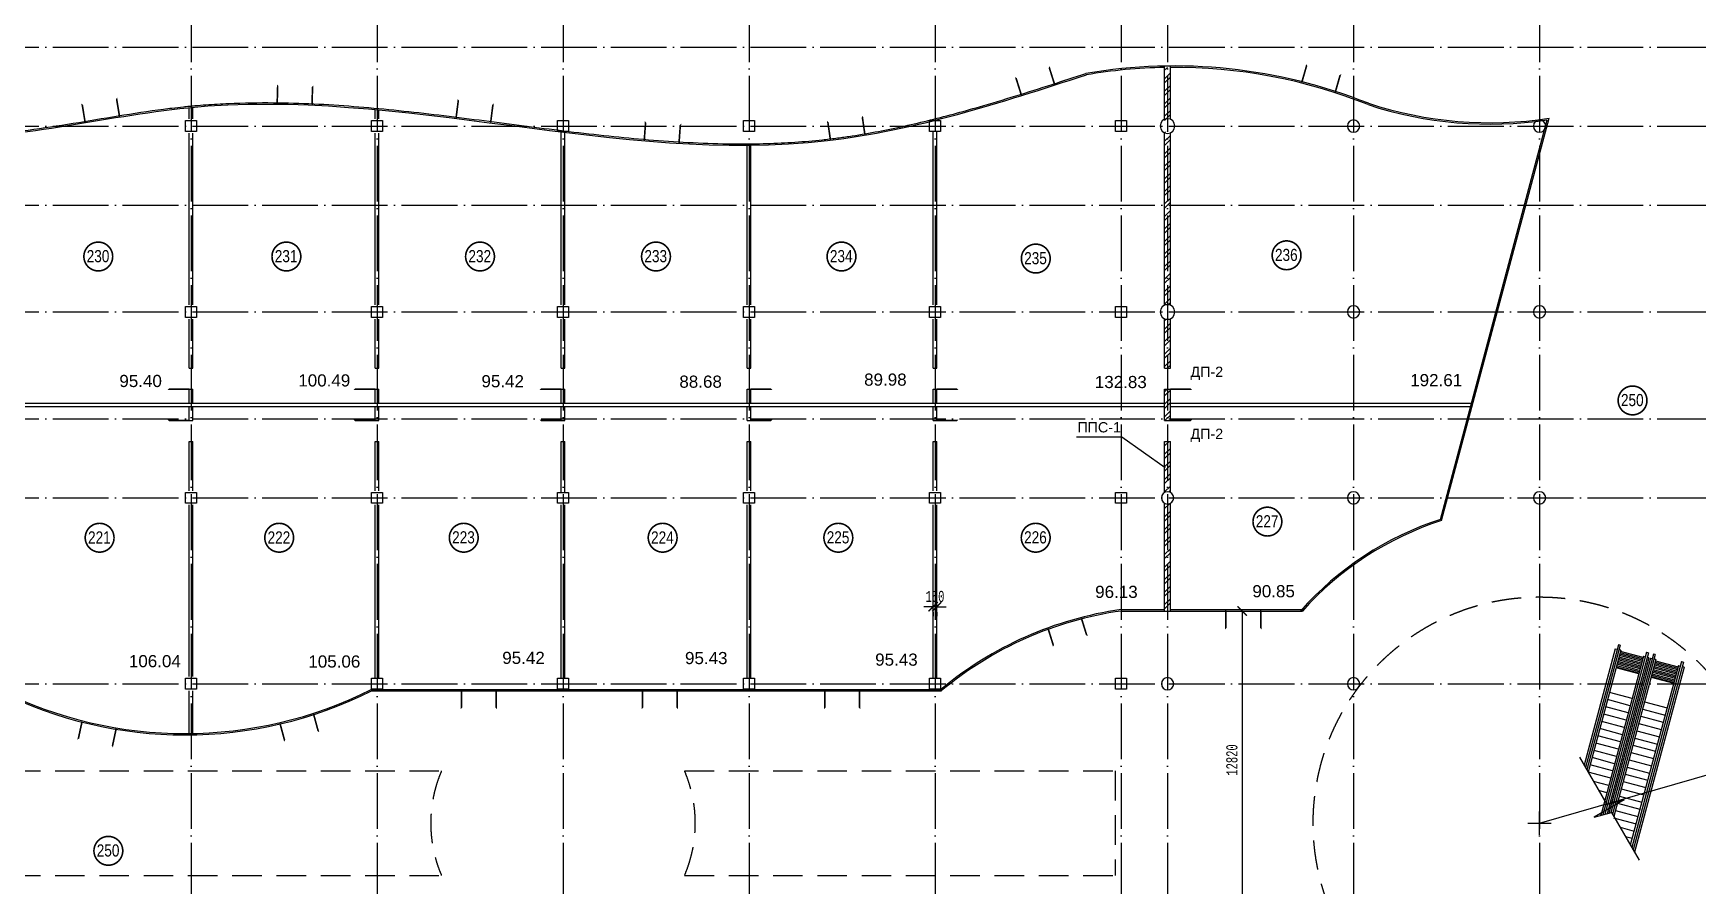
# Model space of a CAD drawing. Extents: x -4497 to 351150, y -50 to 322254.
# Drawn here: x 93986 to 165574, y 247397 to 284079 of the extents above; entities that cross this region are included whole.
import ezdxf
from ezdxf.enums import TextEntityAlignment as Align

# ---------------------------------------------------------------- set-up
doc = ezdxf.new("R2010")
doc.units = 0
doc.header["$LTSCALE"] = 100
doc.header["$PDMODE"] = 3
for name, pattern in [('ACAD_ISO04W100', [30, 24, -3, 0, -3]), ('DASHED', [19.05, 12.7, -6.35]), ('HIDDEN4', [10, 5, -5])]:
    doc.linetypes.add(name, pattern=pattern)
doc.layers.get('0').update_dxf_attribs({"linetype": 'CONTINUOUS'})
doc.layers.get('Defpoints').update_dxf_attribs({"linetype": 'CONTINUOUS'})
for name, color, linetype in [('axis', 40, 'CONTINUOUS'), ('brick', 12, 'CONTINUOUS'), ('COLON', 5, 'CONTINUOUS'), ('DIM', 130, 'CONTINUOUS'), ('DOORS', 8, 'CONTINUOUS'), ('DRAW', 255, 'CONTINUOUS'), ('EEE', 7, 'CONTINUOUS'), ('FIRE', 6, 'CONTINUOUS'), ('GKL', 5, 'CONTINUOUS'), ('Glass', 4, 'CONTINUOUS'), ('S', 2, 'CONTINUOUS'), ('TEXT', 2, 'CONTINUOUS'), ('WALL', 7, 'CONTINUOUS')]:
    doc.layers.add(name, color=color, linetype=linetype)
doc.styles.add('ARIEL-17.5', font='arial.ttf', dxfattribs={"height": 15})
doc.styles.add('ST_2', font='monotxt.shx', dxfattribs={"width": 0.65, "height": 480})
doc.dimstyles.new('STY_DIM1', dxfattribs={"dimscale": 200, "dimtxt": 2.25, "dimasz": 2, "dimexe": 2, "dimexo": 2, "dimgap": 1, "dimtad": 1, "dimdec": 0, "dimzin": 0, "dimdsep": 46, "dimtxsty": 'ST_2', "dimblk1": 'ARCHTICK', "dimblk2": 'ARCHTICK', "dimsah": 1, "dimcen": 3, "dimclrd": 174, "dimclre": 174, "dimclrt": 174, "dimadec": 0, "dimazin": 0, "dimtfac": 1, "dimtdec": 0, "dimtix": 1, "dimtmove": 2, "dimatfit": 3, "dimldrblk": 'ARCHTICK', "dimfxl": 1, "dimtolj": 1, "dimtzin": 0, "dimarcsym": 0})
pattern_1 = [(45, (-3600, 82000), (-269.4077, 269.4077), []), (45, (-3420.4, 82000), (-269.4077, 269.4077), [])]

# ---------------------------------------------------------------- blocks, each defined once
blk = doc.blocks.new('A$C53F96F9E')
at = {"layer": 'FIRE', "linetype": 'Continuous'}
blk.add_lwpolyline([(-64123, -11035), (-65992, -9717), (-67942, -9717)], dxfattribs=at)
at = {"layer": 'TEXT', "color": 6, "linetype": 'Continuous', "lineweight": 20, "style": 'ARIEL-17.5', "width": 0.998875}
blk.add_text('ППС-1', height=441.5, dxfattribs=at).set_placement((-66967, -9517), align=Align.CENTER)
blk = doc.blocks.new('A$C584E3954')
at = {"layer": 'Glass', "linetype": 'Continuous'}
for p, q in [((-885, -1234), (-885, -1174)), ((615, -1234), (615, -1174))]:
    blk.add_line(p, q, dxfattribs=at)
blk.add_lwpolyline([(615, -1234, 70, 70, 0), (615, -1984, 0, 0, 0), (-135, -1234, 0, 0, 0), (-885, -1984, 70, 70, 0), (-885, -1234, 70, 70, 0)], format="xyseb", dxfattribs=at)
blk = doc.blocks.new('A$C194C6981')
at = {"layer": 'TEXT', "color": 6, "linetype": 'Continuous', "lineweight": 20, "style": 'ARIEL-17.5', "width": 0.998875}
blk.add_text('ДП-2', height=441.5, dxfattribs=at).set_placement((-953, 890))
blk = doc.blocks.new('_ARCHTICK')
at = {"color": 0, "linetype": 'ByBlock', "const_width": 0.15}
blk.add_lwpolyline([(-0.5, -0.5), (0.5, 0.5)], dxfattribs=at)
blk = doc.blocks.new('*D158')
at = {"layer": 'Defpoints', "color": 0}
for p in [(168121, 252791), (158769, 250087)]:
    blk.add_point(p, dxfattribs=at)
at = {"layer": 'DIM', "color": 174, "lineweight": -2}
for p in [(170673, 253528), (158769, 250087)]:
    blk.add_line(p, (168121, 252791), dxfattribs=at)
at = {"layer": 'DIM', "color": 174, "lineweight": -2, "xscale": 400, "yscale": 400, "zscale": 400, "rotation": 196.1236473157704}
blk.add_blockref('_ARCHTICK', (168121, 252791), dxfattribs=at)
at = {"layer": 'DIM', "color": 174, "insert": (169659, 253693), "char_height": 480, "attachment_point": 5, "rotation": 16.12365, "style": 'ST_2'}
blk.add_mtext('\\A1;R9735', dxfattribs=at)
blk = doc.blocks.new('*D687')
at = {"layer": 'Defpoints', "color": 0}
for p in [(132694, 259575), (132694, 259403), (132844, 259575)]:
    blk.add_point(p, dxfattribs=at)
at = {"layer": 'GKL', "color": 174, "lineweight": -2}
for p, q in [((132694, 259403), (132294, 259403)), ((132844, 259403), (132694, 259403)), ((132694, 259175), (132694, 259003)), ((132844, 259403), (133244, 259403)), ((132844, 259175), (132844, 259003))]:
    blk.add_line(p, q, dxfattribs=at)
at = {"layer": 'GKL', "color": 174, "lineweight": -2, "xscale": 400, "yscale": 400, "zscale": 400}
blk.add_blockref('_ARCHTICK', (132694, 259403), dxfattribs=at)
at = {"layer": 'GKL', "color": 174, "lineweight": -2, "xscale": 400, "yscale": 400, "zscale": 400, "rotation": 180}
blk.add_blockref('_ARCHTICK', (132844, 259403), dxfattribs=at)
at = {"layer": 'GKL', "color": 174, "insert": (132769, 259843), "char_height": 480, "attachment_point": 5, "style": 'ST_2'}
blk.add_mtext('\\A1;150', dxfattribs=at)
blk = doc.blocks.new('*D701')
at = {"layer": 'brick', "color": 174, "lineweight": -2}
for p, q in [((143169, 259217), (146381, 259217)), ((145981, 259217), (145981, 246397)), ((143177, 246397), (146381, 246397))]:
    blk.add_line(p, q, dxfattribs=at)
at = {"layer": 'Defpoints', "color": 0}
for p in [(142769, 259217), (142777, 246397), (145981, 246397)]:
    blk.add_point(p, dxfattribs=at)
at = {"layer": 'brick', "color": 174, "lineweight": -2, "xscale": 400, "yscale": 400, "zscale": 400}
for p, rotation in [((145981, 259217), 90), ((145981, 246397), 270)]:
    blk.add_blockref('_ARCHTICK', p, dxfattribs=dict(at, rotation=rotation))
at = {"layer": 'brick', "color": 174, "insert": (145541, 252807), "char_height": 480, "attachment_point": 5, "rotation": 90, "style": 'ST_2'}
blk.add_mtext('\\A1;12820', dxfattribs=at)

msp = doc.modelspace()

# ---------------------------------------------------------------- hatches: boundary and pattern name
at = {"layer": 'DRAW'}
h = msp.add_hatch(dxfattribs=at)
h.set_pattern_fill('ANSI32,_O', color=256, scale=40)
h.set_pattern_definition(pattern_1)
h.paths.add_polyline_path([(142894.3, 282612.7, 0.0027908), (142644.3, 282609.4), (142644.3, 280320.8, -0.2506686), (142894.3, 280320.8)])
h.paths.add_polyline_path([(142894.3, 268762.2), (142644.3, 268762.2), (142644.3, 267412.2), (142894.3, 267412.2)])
h.paths.add_polyline_path([(142894.3, 266512.2), (142644.3, 266512.2), (142644.3, 264320.8, -0.2506686), (142894.3, 264320.8)])
edge = h.paths.add_edge_path()
edge.add_line((142644.3, 272402.2), (142894.3, 272402.2))
edge.add_line((142894.3, 272402.2), (142894.3, 279853.5))
edge.add_arc((142769.3, 280087.2), 265, 241.855419, 298.144581, ccw=False)
edge.add_line((142644.3, 279853.5), (142644.3, 272402.2))
h.paths.add_polyline_path([(142894.3, 271772.2), (142644.3, 271772.2), (142644.3, 269662.2), (142894.3, 269662.2)])
h = msp.add_hatch(dxfattribs=at)
h.set_pattern_fill('ANSI32,_O', color=256, scale=40)
h.set_pattern_definition(pattern_1)
h.paths.add_polyline_path([(142894.3, 263853.5, -0.2506686), (142644.3, 263853.5), (142644.3, 259277.2), (142894.3, 259277.2)])

# ---------------------------------------------------------------- linework, layer by layer
at = {"linetype": 'HIDDEN4', "ltscale": 2000}
for p, q in [((162161.8, 257769.6), (160746, 252487.2)), ((162241.8, 257748.1), (160804.5, 252385.8)), ((162029.4, 257595.8), (160687.4, 252588.7)), ((162269.5, 257531.5), (160863.1, 252284.3)), ((163238.3, 257271.8), (161400.8, 250416.1)), ((163370.6, 257445.6), (161493.2, 250440.8)), ((163450.6, 257424.1), (161585.5, 250465.6)), ((163478.3, 257207.5), (161677.9, 250490.3)), ((163536.2, 257191.9), (161744.9, 250508.2)), ((163668.6, 257365.7), (161837.2, 250533)), ((163748.6, 257344.2), (161907.5, 250475.1)), ((163776.3, 257127.6), (161966.1, 250373.6)), ((164877.4, 257041.7), (162733.8, 249043.7)), ((164957.4, 257020.3), (162792.3, 248942.3)), ((164745.1, 256868), (162675.2, 249145.2)), ((164985.1, 256803.6), (162850.9, 248840.8))]:
    msp.add_line(p, q, dxfattribs=at)
at = {"linetype": 'Continuous'}
for p, q in [((162241.8, 257748.1), (162161.8, 257769.6)), ((162029.4, 257595.8), (162109.4, 257574.4)), ((162269.5, 257531.5), (162189.4, 257552.9)), ((163238.3, 257271.8), (163318.3, 257250.4)), ((163370.6, 257445.6), (163450.6, 257424.1)), ((163478.3, 257207.5), (163398.3, 257228.9)), ((163536.2, 257191.9), (163616.3, 257170.5)), ((163748.6, 257344.2), (163668.6, 257365.7)), ((163776.3, 257127.6), (163696.3, 257149.1)), ((164877.4, 257041.7), (164957.4, 257020.3)), ((164745.1, 256868), (164825.1, 256846.5)), ((164985.1, 256803.6), (164905.1, 256825.1))]:
    msp.add_line(p, q, dxfattribs=at)
for p, q in [((163109, 256789.4), (162140.2, 257049.1)), ((163125.7, 256851.9), (162156.9, 257111.6)), ((163142.5, 256914.4), (162173.7, 257174.1)), ((163159.2, 256976.9), (162190.4, 257236.6)), ((163176, 257039.4), (162207.2, 257299.1)), ((163192.7, 257101.9), (162223.9, 257361.6)), ((163209.5, 257164.4), (162240.7, 257424.1)), ((163223, 257214.8), (162254.2, 257474.5)), ((163747.5, 257020.2), (164716.3, 256760.6)), ((163761, 257070.6), (164729.8, 256810.9)), ((163034.7, 256512.4), (162065.9, 256772)), ((163041.9, 256539.4), (162073.1, 256799)), ((163058.7, 256601.9), (162089.9, 256861.5)), ((163075.5, 256664.4), (162106.7, 256924)), ((163092.2, 256726.9), (162123.4, 256986.5)), ((163572.7, 256368.2), (164541.5, 256108.5)), ((163580, 256395.2), (164548.8, 256135.5)), ((163596.7, 256457.7), (164565.5, 256198)), ((163613.5, 256520.2), (164582.3, 256260.5)), ((163630.2, 256582.7), (164599, 256323)), ((163647, 256645.2), (164615.8, 256385.5)), ((163663.7, 256707.7), (164632.5, 256448)), ((163680.5, 256770.2), (164649.3, 256510.6)), ((163697.2, 256832.7), (164666, 256573.1)), ((163714, 256895.2), (164682.8, 256635.6)), ((163730.7, 256957.7), (164699.5, 256698.1))]:
    msp.add_line(p, q)
at = {"layer": 'axis', "linetype": 'ACAD_ISO04W100'}
for p, q in [((100769.3, 318243.4), (100769.3, 84615.2)), ((108769.3, 318243.4), (108769.3, 119985.6)), ((116769.3, 318243.4), (116769.3, 119985.6)), ((124769.3, 318243.4), (124769.3, 84615.2)), ((132769.3, 318243.4), (132769.3, 84615.2)), ((140769.3, 318243.4), (140769.3, 84615.2)), ((142769.3, 318243.4), (142769.3, 84615.2)), ((150769.3, 318243.4), (150769.3, 84615.2)), ((158769.3, 318243.4), (158769.3, 190402.2)), ((-1176.8, 283487.2), (272433.1, 283487.2)), ((-1176.8, 280087.2), (272433.1, 280087.2)), ((-1176.8, 276687.2), (272433.1, 276687.2)), ((-1176.8, 272087.2), (272433.1, 272087.2)), ((-1176.8, 256087.2), (272433.1, 256087.2))]:
    msp.add_line(p, q, dxfattribs=at)
at = {"layer": 'axis', "color": 6, "linetype": 'ACAD_ISO04W100'}
for p, q in [((-1176.8, 267487.2), (272433.1, 267487.2)), ((-1176.8, 264087.2), (272433.1, 264087.2))]:
    msp.add_line(p, q, dxfattribs=at)
at = {"layer": 'brick'}
for p, q in [((142644.3, 272402.2), (142894.3, 272402.2)), ((142644.3, 271772.2), (142894.3, 271772.2))]:
    msp.add_line(p, q, dxfattribs=at)
at = {"layer": 'brick', "flags": 128}
for points in [[(142644.3, 282669.4), (142894.3, 282672.7)], [(142644.3, 269662.2), (142894.3, 269662.2)], [(142644.3, 268762.2), (142894.3, 268762.2)], [(142644.3, 267412.2), (142894.3, 267412.2)], [(142644.3, 266512.2), (142894.3, 266512.2)], [(142644.3, 259217.2), (142894.3, 259217.2)]]:
    msp.add_lwpolyline(points, dxfattribs=at)
at = {"layer": 'brick', "linetype": 'Continuous'}
for points in [[(142644.3, 280376.3), (142644.3, 282669.4)], [(142894.3, 280376.3), (142894.3, 282672.7)], [(142644.3, 272402.2), (142644.3, 279798)], [(142894.3, 272402.2), (142894.3, 279798)], [(142644.3, 269662.2), (142644.3, 271772.2)], [(142894.3, 269662.2), (142894.3, 271772.2)], [(142644.3, 267412.2), (142644.3, 268762.2)], [(142894.3, 267412.2), (142894.3, 268762.2)], [(142644.3, 264320.8), (142644.3, 266512.2)], [(142894.3, 264320.8), (142894.3, 266512.2)], [(142644.3, 259217.2), (142644.3, 263853.5)], [(142894.3, 259217.2), (142894.3, 263853.5)]]:
    msp.add_lwpolyline(points, dxfattribs=at)
at = {"layer": 'COLON', "color": 3, "lineweight": 30, "flags": 128}
for points in [[(100534.3, 280322.2), (101004.3, 280322.2), (101004.3, 279852.2), (100534.3, 279852.2), (100534.3, 280322.2)], [(108534.3, 280322.2), (109004.3, 280322.2), (109004.3, 279852.2), (108534.3, 279852.2), (108534.3, 280322.2)], [(116534.3, 280322.2), (117004.3, 280322.2), (117004.3, 279852.2), (116534.3, 279852.2), (116534.3, 280322.2)], [(124534.3, 280322.2), (125004.3, 280322.2), (125004.3, 279852.2), (124534.3, 279852.2), (124534.3, 280322.2)], [(132534.3, 280322.2), (133004.3, 280322.2), (133004.3, 279852.2), (132534.3, 279852.2), (132534.3, 280322.2)], [(140534.3, 280322.2), (141004.3, 280322.2), (141004.3, 279852.2), (140534.3, 279852.2), (140534.3, 280322.2)], [(100534.3, 272322.2), (101004.3, 272322.2), (101004.3, 271852.2), (100534.3, 271852.2), (100534.3, 272322.2)], [(108534.3, 272322.2), (109004.3, 272322.2), (109004.3, 271852.2), (108534.3, 271852.2), (108534.3, 272322.2)], [(116534.3, 272322.2), (117004.3, 272322.2), (117004.3, 271852.2), (116534.3, 271852.2), (116534.3, 272322.2)], [(124534.3, 272322.2), (125004.3, 272322.2), (125004.3, 271852.2), (124534.3, 271852.2), (124534.3, 272322.2)], [(132534.3, 272322.2), (133004.3, 272322.2), (133004.3, 271852.2), (132534.3, 271852.2), (132534.3, 272322.2)], [(140534.3, 272322.2), (141004.3, 272322.2), (141004.3, 271852.2), (140534.3, 271852.2), (140534.3, 272322.2)], [(100534.3, 264322.2), (101004.3, 264322.2), (101004.3, 263852.2), (100534.3, 263852.2), (100534.3, 264322.2)], [(108534.3, 264322.2), (109004.3, 264322.2), (109004.3, 263852.2), (108534.3, 263852.2), (108534.3, 264322.2)], [(116534.3, 264322.2), (117004.3, 264322.2), (117004.3, 263852.2), (116534.3, 263852.2), (116534.3, 264322.2)], [(124534.3, 264322.2), (125004.3, 264322.2), (125004.3, 263852.2), (124534.3, 263852.2), (124534.3, 264322.2)], [(132534.3, 264322.2), (133004.3, 264322.2), (133004.3, 263852.2), (132534.3, 263852.2), (132534.3, 264322.2)], [(140534.3, 264322.2), (141004.3, 264322.2), (141004.3, 263852.2), (140534.3, 263852.2), (140534.3, 264322.2)], [(100534.3, 256322.2), (101004.3, 256322.2), (101004.3, 255852.2), (100534.3, 255852.2), (100534.3, 256322.2)], [(108534.3, 256322.2), (109004.3, 256322.2), (109004.3, 255852.2), (108534.3, 255852.2), (108534.3, 256322.2)], [(116534.3, 256322.2), (117004.3, 256322.2), (117004.3, 255852.2), (116534.3, 255852.2), (116534.3, 256322.2)], [(124534.3, 256322.2), (125004.3, 256322.2), (125004.3, 255852.2), (124534.3, 255852.2), (124534.3, 256322.2)], [(132534.3, 256322.2), (133004.3, 256322.2), (133004.3, 255852.2), (132534.3, 255852.2), (132534.3, 256322.2)], [(140534.3, 256322.2), (141004.3, 256322.2), (141004.3, 255852.2), (140534.3, 255852.2), (140534.3, 256322.2)]]:
    msp.add_lwpolyline(points, dxfattribs=at)
at = {"layer": 'COLON', "color": 5, "lineweight": 30}
for points in [[(142454.3, 280087.2, 1), (143084.3, 280087.2, 1)], [(142454.3, 272087.2, 1), (143084.3, 272087.2, 1)]]:
    msp.add_lwpolyline(points, format="xyb", close=True, dxfattribs=at)
at = {"layer": 'COLON', "lineweight": 30}
for points in [[(150504.3, 280087.2, 1), (151034.3, 280087.2, 1)], [(158504.3, 280087.2, 1), (159034.3, 280087.2, 1)], [(150504.3, 272087.2, 1), (151034.3, 272087.2, 1)], [(158504.3, 272087.2, 1), (159034.3, 272087.2, 1)], [(142504.3, 264087.2, 1), (143034.3, 264087.2, 1)], [(150504.3, 264087.2, 1), (151034.3, 264087.2, 1)], [(158504.3, 264087.2, 1), (159034.3, 264087.2, 1)], [(142504.3, 256087.2, 1), (143034.3, 256087.2, 1)], [(150504.3, 256087.2, 1), (151034.3, 256087.2, 1)]]:
    msp.add_lwpolyline(points, format="xyb", close=True, dxfattribs=at)
at = {"layer": 'DOORS', "flags": 128}
for points in [[(100694.3, 268762.2, 70, 70, 0), (99794.3, 268762.2, 0, 0, 0), (100694.3, 269662.2, 0, 0, 0)], [(108694.3, 268762.2, 70, 70, 0), (107794.3, 268762.2, 0, 0, 0), (108694.3, 269662.2, 0, 0, 0)], [(116694.3, 268762.2, 70, 70, 0), (115794.3, 268762.2, 0, 0, 0), (116694.3, 269662.2, 0, 0, 0)], [(124844.3, 268762.2, 70, 70, 0), (125744.3, 268762.2, 0, 0, 0), (124844.3, 269662.2, 0, 0, 0)], [(132844.3, 268762.2, 70, 70, 0), (133744.3, 268762.2, 0, 0, 0), (132844.3, 269662.2, 0, 0, 0)], [(142894.3, 268762.2, 70, 70, 0), (143794.3, 268762.2, 0, 0, 0), (142894.3, 269662.2, 0, 0, 0)], [(100694.3, 267412.2, 70, 70, 0), (99794.3, 267412.2, 0, 0, 0), (100694.3, 266512.2, 0, 0, 0)], [(108694.3, 267412.2, 70, 70, 0), (107794.3, 267412.2, 0, 0, 0), (108694.3, 266512.2, 0, 0, 0)], [(116694.3, 267412.2, 70, 70, 0), (115794.3, 267412.2, 0, 0, 0), (116694.3, 266512.2, 0, 0, 0)], [(124844.3, 267412.2, 70, 70, 0), (125744.3, 267412.2, 0, 0, 0), (124844.3, 266512.2, 0, 0, 0)], [(132844.3, 267412.2, 70, 70, 0), (133744.3, 267412.2, 0, 0, 0), (132844.3, 266512.2, 0, 0, 0)], [(142894.3, 267412.2, 70, 70, 0), (143794.3, 267412.2, 0, 0, 0), (142894.3, 266512.2, 0, 0, 0)]]:
    msp.add_lwpolyline(points, format="xyseb", dxfattribs=at)
at = {"layer": 'EEE', "linetype": 'Continuous', "const_width": 70}
for points in [[(96161.8, 274473.2, 1), (97400.9, 274473.2, 1)], [(104252.4, 274473.2, 1), (105491.5, 274473.2, 1)], [(112580.2, 274473.2, 1), (113819.3, 274473.2, 1)], [(120148.8, 274473.2, 1), (121388, 274473.2, 1)], [(128127.4, 274473.2, 1), (129366.6, 274473.2, 1)], [(136483.4, 274385.4, 1), (137722.6, 274385.4, 1)], [(147270.7, 274525.1, 1), (148509.8, 274525.1, 1)], [(162151.4, 268279.4, 1), (163390.5, 268279.4, 1)], [(146446, 263065.7, 1), (147685.2, 263065.7, 1)], [(96219.4, 262372, 1), (97458.6, 262372, 1)], [(103941.9, 262372, 1), (105181, 262372, 1)], [(111879.8, 262372, 1), (113119, 262372, 1)], [(120435.5, 262372, 1), (121674.6, 262372, 1)], [(127991.1, 262372, 1), (129230.3, 262372, 1)], [(136480.4, 262372, 1), (137719.5, 262372, 1)], [(96594.4, 248899.2, 1), (97833.5, 248899.2, 1)]]:
    msp.add_lwpolyline(points, format="xyb", close=True, dxfattribs=at)
at = {"layer": 'GKL'}
for points in [[(100694.3, 280393.1), (100694.3, 280882.7)], [(100844.3, 280393.1), (100844.3, 280896.8)], [(108694.3, 280393.1), (108694.3, 280796.2)], [(108844.3, 280393.1), (108844.3, 280782.3)], [(100694.3, 272393.1), (100694.3, 279781.2)], [(100844.3, 272393.1), (100844.3, 279781.2)], [(108694.3, 272393.1), (108694.3, 279781.2)], [(108844.3, 272393.1), (108844.3, 279781.2)], [(116694.3, 272393.1), (116694.3, 279833)], [(116844.3, 272393.1), (116844.3, 279833)], [(124694.3, 272393.1), (124694.3, 279260.9)], [(124844.3, 272393.1), (124844.3, 279262.2)], [(132694.3, 272393.1), (132694.3, 279833)], [(132844.3, 272393.1), (132844.3, 279833)], [(100694.3, 269662.2), (100694.3, 271781.2)], [(100844.3, 269662.2), (100844.3, 271781.2)], [(108694.3, 269662.2), (108694.3, 271781.2)], [(108844.3, 269662.2), (108844.3, 271781.2)], [(116694.3, 269662.2), (116694.3, 271781.2)], [(116844.3, 269662.2), (116844.3, 271781.2)], [(124694.3, 269662.2), (124694.3, 271781.2)], [(124844.3, 269662.2), (124844.3, 271781.2)], [(132694.3, 269662.2), (132694.3, 271781.2)], [(132844.3, 269662.2), (132844.3, 271781.2)], [(100694.3, 269662.2), (100844.3, 269662.2)], [(108694.3, 269662.2), (108844.3, 269662.2)], [(116694.3, 269662.2), (116844.3, 269662.2)], [(124694.3, 269662.2), (124844.3, 269662.2)], [(132694.3, 269662.2), (132844.3, 269662.2)], [(100694.3, 268162.2), (100694.3, 268762.2)], [(100694.3, 268762.2), (100844.3, 268762.2)], [(100844.3, 268162.2), (100844.3, 268762.2)], [(108694.3, 268162.2), (108694.3, 268762.2)], [(108694.3, 268762.2), (108844.3, 268762.2)], [(108844.3, 268162.2), (108844.3, 268762.2)], [(116694.3, 268162.2), (116694.3, 268762.2)], [(116694.3, 268762.2), (116844.3, 268762.2)], [(116844.3, 268162.2), (116844.3, 268762.2)], [(124694.3, 268162.2), (124694.3, 268762.2)], [(124694.3, 268762.2), (124844.3, 268762.2)], [(124844.3, 268162.2), (124844.3, 268762.2)], [(132694.3, 268162.2), (132694.3, 268762.2)], [(132694.3, 268762.2), (132844.3, 268762.2)], [(132844.3, 268162.2), (132844.3, 268762.2)], [(84844.3, 268162.2), (142644.3, 268162.2)], [(84844.3, 268012.2), (142644.3, 268012.2)], [(100694.3, 267412.2), (100694.3, 268012.2)], [(100844.3, 267412.2), (100844.3, 268012.2)], [(108694.3, 267412.2), (108694.3, 268012.2)], [(108844.3, 267412.2), (108844.3, 268012.2)], [(116694.3, 267412.2), (116694.3, 268012.2)], [(116844.3, 267412.2), (116844.3, 268012.2)], [(124694.3, 267412.2), (124694.3, 268012.2)], [(124844.3, 267412.2), (124844.3, 268012.2)], [(132694.3, 267412.2), (132694.3, 268012.2)], [(132844.3, 267412.2), (132844.3, 268012.2)], [(142894.3, 268162.2), (155844, 268162.2)], [(142894.3, 268012.2), (155803.9, 268012.2)], [(100694.3, 267412.2), (100844.3, 267412.2)], [(108694.3, 267412.2), (108844.3, 267412.2)], [(116694.3, 267412.2), (116844.3, 267412.2)], [(124694.3, 267412.2), (124844.3, 267412.2)], [(132694.3, 267412.2), (132844.3, 267412.2)], [(100694.3, 264393.1), (100694.3, 266512.2)], [(100694.3, 266512.2), (100844.3, 266512.2)], [(100844.3, 264393.1), (100844.3, 266512.2)], [(108694.3, 264393.1), (108694.3, 266512.2)], [(108694.3, 266512.2), (108844.3, 266512.2)], [(108844.3, 264393.1), (108844.3, 266512.2)], [(116694.3, 264341.3), (116694.3, 266512.2)], [(116694.3, 266512.2), (116844.3, 266512.2)], [(116844.3, 264341.3), (116844.3, 266512.2)], [(124694.3, 264393.1), (124694.3, 266512.2)], [(124694.3, 266512.2), (124844.3, 266512.2)], [(124844.3, 264393.1), (124844.3, 266512.2)], [(132694.3, 264393.1), (132694.3, 266512.2)], [(132694.3, 266512.2), (132844.3, 266512.2)], [(132844.3, 264393.1), (132844.3, 266512.2)], [(100694.3, 256393.1), (100694.3, 263781.2)], [(100844.3, 256393.1), (100844.3, 263781.2)], [(108694.3, 256341.3), (108694.3, 263781.2)], [(108844.3, 256341.3), (108844.3, 263781.2)], [(116694.3, 256341.3), (116694.3, 263781.2)], [(116844.3, 256341.3), (116844.3, 263781.2)], [(124694.3, 256341.3), (124694.3, 263781.2)], [(124844.3, 256341.3), (124844.3, 263781.2)], [(132694.3, 256341.3), (132694.3, 263781.2)], [(132844.3, 256341.3), (132844.3, 263781.2)], [(100694.3, 253945.9), (100694.3, 255781.2)], [(100844.3, 253948.1), (100844.3, 255781.2)]]:
    msp.add_lwpolyline(points, dxfattribs=at)
at = {"layer": 'Glass'}
for p, q in [((154506.7, 263159.8), (159102, 280349.1)), ((154556.3, 263112.8), (159183.6, 280421.9)), ((140769.3, 259277.2), (142644.3, 259277.2)), ((140775.8, 259217.2), (148568.4, 259217.2)), ((142894.3, 259277.2), (148622.4, 259277.2)), ((108519.3, 255837.2), (133019.3, 255837.2)), ((108533.5, 255777.2), (133041.3, 255777.2))]:
    msp.add_line(p, q, dxfattribs=at)
for centre, radius, start, end in [((143065.7, 260216.6), 22456.8, 68.193735, 99.757548), ((143065.7, 260216.6), 22396.8, 91.078148, 99.757548), ((143065.7, 260216.6), 22396.8, 68.17263, 90.438534), ((156649.5, 297088.8), 16918.4, 251.899053, 278.33486), ((156649.5, 297088.8), 16858.4, 251.899053, 278.645081), ((158769.3, 250087.2), 13750, 108.059614, 138.393981), ((158769.3, 250087.2), 13690, 107.923451, 138.170597), ((142923.3, 243974.6), 15453.5, 98.012466, 129.858434), ((142923.3, 243974.6), 15393.5, 98.012466, 129.939337), ((100507.6, 271851.8), 17966.8, 243.468431, 296.532289), ((100507.6, 271851.8), 17906.8, 243.532858, 296.577516)]:
    msp.add_arc(centre, radius, start, end, dxfattribs=at)
msp.add_spline([(85019.3, 280290.5), (89620, 279633.9), (100637.6, 280877.1), (128151.4, 279462.1), (139278.3, 282291.4)], degree=3, dxfattribs=at)
msp.add_open_spline([(85030.5, 280349.5), (85534, 280253.9), (86037.3, 280158.3), (87043.3, 279982.7), (87546, 279902.5), (88551, 279773), (89053.2, 279723.7), (89613.6, 279694.2), (89672, 279691.4), (89788.7, 279686.5), (89847.1, 279684.4), (90022.3, 279678.9), (90139.1, 279676.4), (90489.5, 279672.4), (90723.2, 279674.4), (91424.4, 279692.5), (91892.3, 279720.9), (92828.6, 279802.4), (93297.1, 279855.5), (94410.1, 280001.1), (95054.8, 280101.1), (96345.9, 280311.5), (96992.4, 280421.9), (98287.2, 280632.3), (98935.5, 280732.3), (99705.7, 280832.1), (99826.5, 280847.2), (100113.5, 280881.7), (100279.7, 280900.5), (100526.6, 280926.4), (100607.2, 280934.5), (100768.5, 280950.1), (100849.1, 280957.6), (101091.1, 280979.1), (101252.5, 280992.2), (101736.7, 281027.6), (102059.7, 281046.2), (103029, 281088.3), (103675.8, 281098.1), (105471.3, 281082.7), (106620.7, 281024.5), (108920.2, 280845.3), (110070.1, 280724.2), (112368.6, 280452.7), (113517.1, 280302.2), (115810.6, 280005.2), (116955.7, 279858.8), (119240.4, 279603.4), (120380, 279494.4), (122651.8, 279347.2), (123784, 279309.1), (125323.6, 279328.1), (125735.2, 279340.1), (126345.4, 279369.6), (126544.6, 279381), (127141.6, 279421.1), (127539, 279455.5), (128030, 279508.6), (128124.3, 279519.2), (128312.7, 279541.5), (128407, 279553.2), (128689.5, 279589.5), (128877.7, 279615.6), (129441.9, 279699.1), (129817.6, 279762), (130943.2, 279969.5), (131691.8, 280133.3), (133186.3, 280499), (133932.2, 280701), (135724.4, 281218), (136770, 281545.5), (138296.7, 282035.7), (138778.2, 282192.1), (139259.8, 282348.5)], degree=3, knots=[0, 0, 0, 0, 1526.2400789, 1526.2400789, 3052.4801577, 3052.4801577, 4578.7202366, 4578.7202366, 4756.2036387, 4756.2036387, 4933.6870407, 4933.6870407, 5288.6538448, 5288.6538448, 5998.587453, 5998.587453, 7418.4546695, 7418.4546695, 8838.3218859, 8838.3218859, 10788.2944825, 10788.2944825, 12738.2670792, 12738.2670792, 14688.2396758, 14688.2396758, 15050.8017629, 15050.8017629, 15549.2806313, 15549.2806313, 15790.9200021, 15790.9200021, 16032.5593728, 16032.5593728, 16515.8381143, 16515.8381143, 17482.3955974, 17482.3955974, 19415.5105634, 19415.5105634, 22845.0377663, 22845.0377663, 26274.5649691, 26274.5649691, 29704.092172, 29704.092172, 33133.6193749, 33133.6193749, 36563.1465778, 36563.1465778, 39992.6737806, 39992.6737806, 41246.5735433, 41246.5735433, 41854.8573321, 41854.8573321, 43071.4249097, 43071.4249097, 43360.7136783, 43360.7136783, 43650.0024468, 43650.0024468, 44228.579984, 44228.579984, 45385.7350582, 45385.7350582, 47700.0452068, 47700.0452068, 50014.3553553, 50014.3553553, 53267.2386235, 53267.2386235, 54765.9764638, 54765.9764638, 54765.9764638, 54765.9764638], dxfattribs=at)
at = {"layer": 'WALL'}
for p, q in [((162751.6, 255456), (161782.8, 255715.6)), ((162584.5, 254832.8), (161615.7, 255092.5)), ((162668.2, 255144.8), (161699.4, 255404.5)), ((163206.2, 255000.6), (164175, 254740.9)), ((163289.6, 255311.8), (164258.4, 255052.1)), ((162333.7, 253896.7), (161364.9, 254156.4)), ((162417.3, 254208.8), (161448.5, 254468.4)), ((162500.9, 254520.8), (161532.1, 254780.4)), ((163038.9, 254376.6), (164007.7, 254116.9)), ((163122.6, 254688.6), (164091.4, 254428.9)), ((162166.4, 253272.7), (161197.6, 253532.4)), ((162250, 253584.7), (161281.2, 253844.4)), ((162788.1, 253440.5), (163756.8, 253180.9)), ((162871.7, 253752.5), (163840.5, 253492.9)), ((162955.3, 254064.6), (163924.1, 253804.9)), ((161999.2, 252648.7), (161030.4, 252908.3)), ((162082.8, 252960.7), (161114, 253220.4)), ((162620.8, 252816.5), (163589.6, 252556.8)), ((162704.4, 253128.5), (163673.2, 252868.9)), ((161831.9, 252024.7), (160863.1, 252284.3)), ((161915.5, 252336.7), (160946.7, 252596.3)), ((162453.5, 252192.5), (163422.3, 251932.8)), ((162537.2, 252504.5), (163506, 252244.8)), ((161748.3, 251712.6), (161091.5, 251888.7)), ((161664.6, 251400.6), (161319.9, 251493)), ((162286.3, 251568.4), (163255.1, 251308.8)), ((162369.9, 251880.5), (163338.7, 251620.8)), ((158769.3, 249587.2), (158769.3, 250587.2)), ((161581, 251088.6), (161548.3, 251097.4)), ((162035.4, 250632.4), (163004.2, 250372.7)), ((162119, 250944.4), (163087.8, 250684.8)), ((162202.7, 251256.4), (163171.5, 250996.8)), ((158269.3, 250087.2), (159269.3, 250087.2)), ((161413.8, 250464.6), (161360.5, 250478.9)), ((161951.8, 250320.4), (162920.6, 250060.7)), ((162233.4, 249910.5), (162836.9, 249748.7)), ((162461.8, 249514.8), (162753.3, 249436.7))]:
    msp.add_line(p, q, dxfattribs=at)
at = {"layer": 'WALL', "linetype": 'DASHED'}
for p, q in [((93019.3, 252337.2), (111543.1, 252337.2)), ((121995.5, 252337.2), (140519.3, 252337.2)), ((140519.3, 252337.2), (140519.3, 247837.2)), ((93019.3, 247837.2), (111543.1, 247837.2)), ((121995.5, 247837.2), (140519.3, 247837.2))]:
    msp.add_line(p, q, dxfattribs=at)
at = {"layer": 'WALL', "flags": 128}
msp.add_lwpolyline([(160487.4, 252935.1), (161669.2, 250888), (162415.6, 251087.9), (161122.7, 250341.6), (161869.1, 250541.5), (163050.9, 248494.4)], dxfattribs=at)
at = {"layer": 'WALL', "linetype": 'DASHED'}
msp.add_circle((158769.3, 250087.2), 9735, dxfattribs=at)
for start, end in [(156.707048, 203.29271), (336.70729, 23.292952)]:
    msp.add_arc((116769.3, 250087.2), 5690, start, end, dxfattribs=at)

# ---------------------------------------------------------------- block references
at = {"layer": 'Glass'}
for p, rotation in [((137431.7, 280464.9), 197.5665270230568), ((148803.2, 280636.6), 163.9848549297866), ((105054.9, 279839.2), 178.3197205740417), ((97017, 279172.8), 189.4066995205461), ((112629.1, 279170.6), 172.7559475041239), ((120789.8, 278239.1), 175.8096598972044), ((129050.4, 278402.8), 188.2616173798836), ((138119.4, 259875.6), 17.3224725728201), ((97203.8, 255459), 347.7995884389537), ((105131.3, 255781.2), 15.2413212052571)]:
    msp.add_blockref('A$C584E3954', p, dxfattribs=dict(at, rotation=rotation))
for name, p in [('A$C194C6981', (144707.1, 268401)), ('A$C194C6981', (144707.1, 265730.3)), ('A$C584E3954', (146166.2, 260451.5)), ('A$C584E3954', (113282.7, 257011.4)), ('A$C584E3954', (121068.2, 257011.4)), ('A$C584E3954', (128912.8, 257011.4))]:
    msp.add_blockref(name, p, dxfattribs=at)
at = {"layer": 'WALL'}
msp.add_blockref('A$C53F96F9E', (206797.2, 276420.4), dxfattribs=at)

# ---------------------------------------------------------------- texts
at = {"layer": 'EEE', "linetype": 'Continuous', "lineweight": 20, "style": 'ARIEL-17.5', "width": 0.8}
for s, p in [('230', (96770.2, 274489.9)), ('231', (104860.8, 274489.9)), ('232', (113188.6, 274489.9)), ('233', (120757.2, 274489.9)), ('234', (128735.8, 274489.9)), ('235', (137091.8, 274402.1)), ('236', (147879.1, 274541.8)), ('250', (162759.8, 268296.1)), ('227', (147054.4, 263082.4)), ('221', (96827.8, 262388.7)), ('222', (104550.3, 262388.7)), ('223', (112488.2, 262388.7)), ('224', (121043.9, 262388.7)), ('225', (128599.5, 262388.7)), ('226', (137088.7, 262388.7)), ('250', (97202.8, 248915.9))]:
    msp.add_text(s, height=523.25, dxfattribs=at).set_placement(p, align=Align.MIDDLE)
at = {"layer": 'S', "linetype": 'Continuous', "lineweight": 20, "style": 'ARIEL-17.5'}
for s, p in [('95.40', (98601.7, 268855.5)), ('100.49', (106501.5, 268879.9)), ('95.42', (114176.4, 268845.5)), ('88.68', (122687.8, 268826.9)), ('89.98', (130634.7, 268914.2)), ('132.83', (140760, 268811.7)), ('192.61', (154325.8, 268892.2)), ('96.13', (140572.6, 259781)), ('90.85', (147333.3, 259808.5)), ('106.04', (99214.7, 256798.9)), ('105.06', (106933.1, 256784.5)), ('95.42', (115070.9, 256940.7)), ('95.43', (122930.9, 256932.6)), ('95.43', (131110.4, 256865.2))]:
    msp.add_text(s, height=523.25, dxfattribs=at).set_placement(p, align=Align.CENTER)

# ---------------------------------------------------------------- dimensions: what is measured, and where the dimension line sits
at = {"layer": 'brick'}
dim = msp.add_linear_dim(base=(145980.7, 246397.2), p1=(142769.3, 259217.2), p2=(142777.2, 246397.2), angle=90, dimstyle='STY_DIM1', dxfattribs=at)
dim.commit()
dim.dimension.update_dxf_attribs({"geometry": '*D701', "text_midpoint": (145540.7, 252807.2)})
at = {"layer": 'DIM'}
dim = msp.add_radius_dim(center=(158769.3, 250087.2), mpoint=(168121.4, 252790.7), dimstyle='STY_DIM1', override={"dimscale": 200, "dimtxt": 450, "dimexo": 0, "dimdle": 2, "dimadec": 2, "dimfxl": 0.18}, dxfattribs=at)
dim.commit()
dim.dimension.update_dxf_attribs({"geometry": '*D158', "text_midpoint": (169659.2, 253693.3)})
at = {"layer": 'GKL'}
dim = msp.add_linear_dim(base=(132694.3, 259402.7), p1=(132844.3, 259575.3), p2=(132694.3, 259575.3), dimstyle='STY_DIM1', dxfattribs=at)
dim.commit()
dim.dimension.update_dxf_attribs({"geometry": '*D687', "text_midpoint": (132769.3, 259842.7)})

doc.saveas('drawing.dxf')
